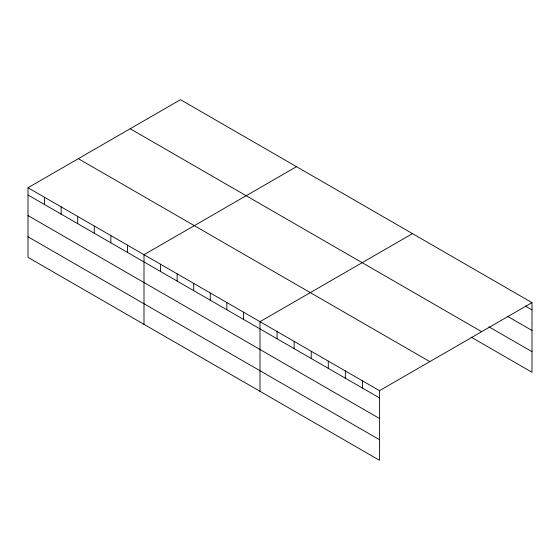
<?xml version="1.0" encoding="UTF-8"?>
<svg xmlns="http://www.w3.org/2000/svg" width="560" height="560" viewBox="0 0 560 560"><rect width="100%" height="100%" fill="white"/><g stroke="black" fill="none" stroke-linecap="round" stroke-linejoin="round"><path stroke-width="0.84" d="M379.505 418.502L379.505 390.677L28 187.733L28 257.369L379.505 460.306L379.505 418.502L28 215.565M471.128 337.12L532 372.267L532 302.631L180.495 99.694L28 187.733M296.492 166.663L143.997 254.702L143.997 324.338M412.489 233.632L259.994 321.671L259.994 391.307M379.505 390.677L532 302.631M525.322 306.019L532 309.876M507.507 316.323L532 330.463M488.943 326.816L532 351.673M130.172 128.744L481.677 331.688M78.323 158.683L429.828 361.62M28 194.978L379.505 397.915M28 236.782L379.505 439.719M362.432 380.814L362.432 388.059M345.359 370.958L345.359 378.203M328.286 361.102L328.286 368.347M311.213 351.246L311.213 358.484M294.14 341.39L294.14 348.628M277.067 331.534L277.067 338.772M243.425 312.109L243.425 319.347M226.849 302.54L226.849 309.785M210.28 292.971L210.28 300.216M193.711 283.409L193.711 290.647M177.142 273.84L177.142 281.078M160.566 264.271L160.566 271.516M127.428 245.14L127.428 252.378M110.852 235.571L110.852 242.809M94.283 226.002L94.283 233.247M77.714 216.433L77.714 223.678M61.145 206.871L61.145 214.109M44.569 197.302L44.569 204.54"/></g></svg>
